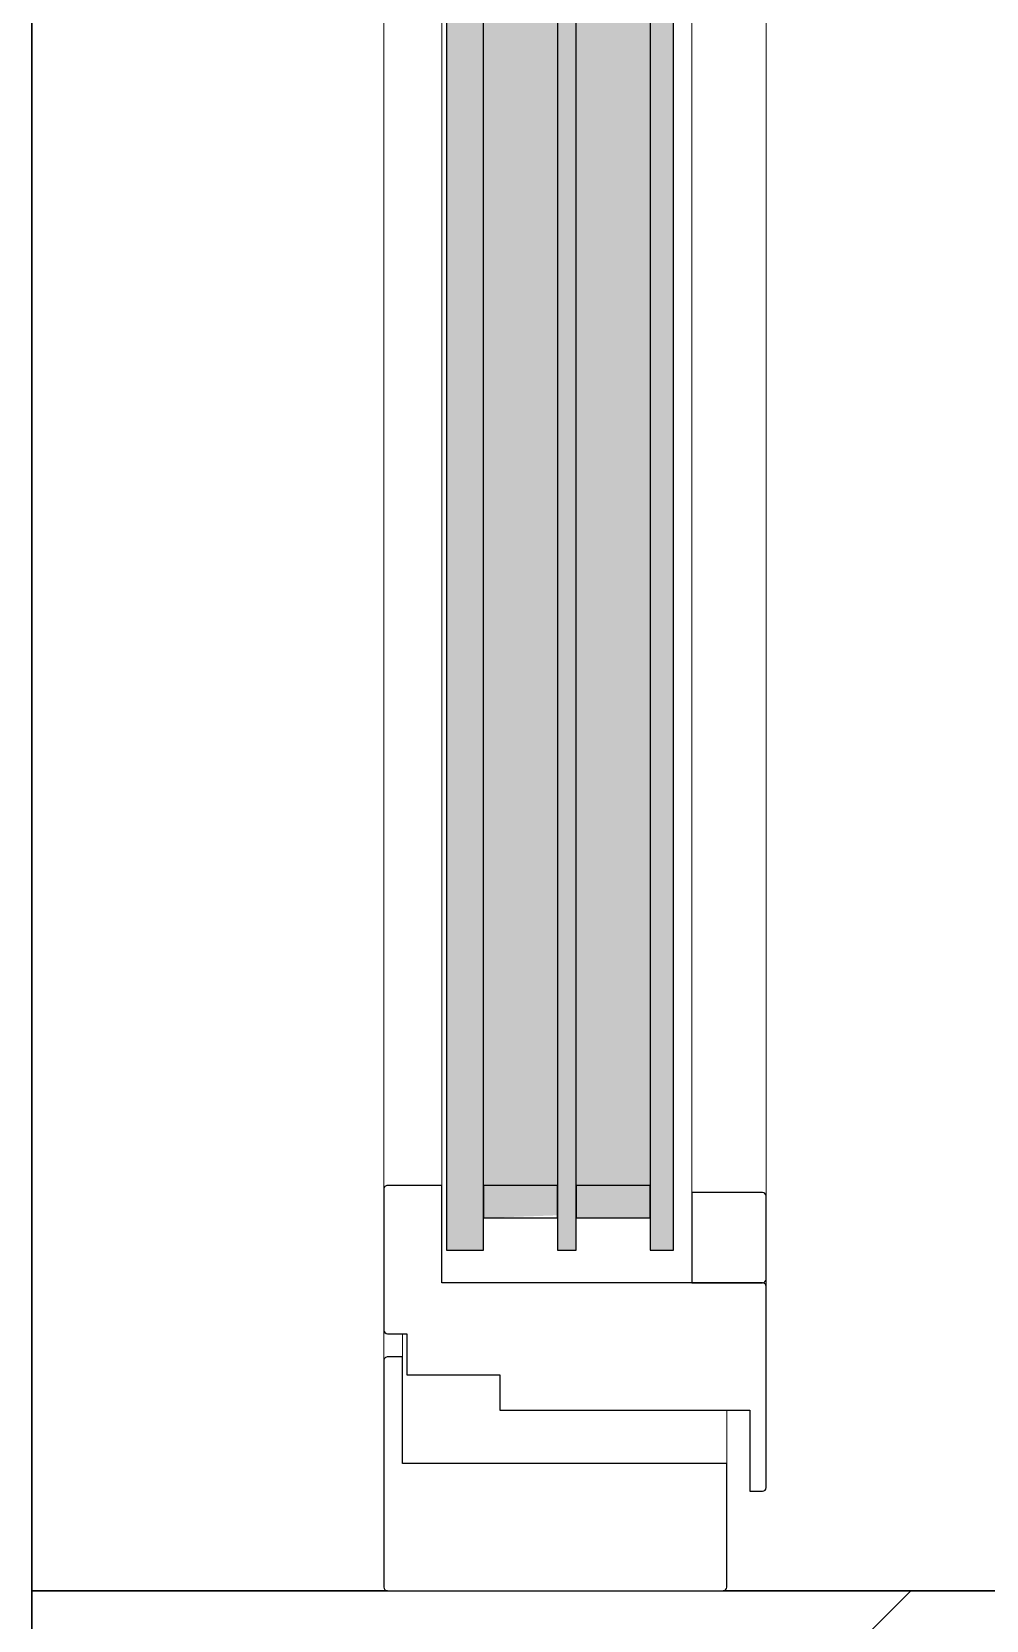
# Model space of a CAD drawing. Header units: millimetres. Extents: x 1680 to 166026, y 35966 to 91121.
# Drawn here: x 96508.5 to 96714.6, y 48642.7 to 48985.6 of the extents above; entities that cross this region are included whole.
import ezdxf

# ---------------------------------------------------------------- set-up
doc = ezdxf.new("R2010")
doc.units = ezdxf.units.MM
for name, color, linetype, lineweight in [('A-GLAZ', 151, 'Continuous', 18), ('A-WALL', 255, 'Continuous', 18), ('A-WALL-PATT', 111, 'Continuous', 50)]:
    doc.layers.add(name, color=color, linetype=linetype, lineweight=lineweight)

# ---------------------------------------------------------------- blocks, each defined once
blk = doc.blocks.new('Windows_Opening-Hinge_Strugal_S74RP_Two-Leaf_Fixed-Top_INT - Windows_Opening-Hinge_Strugal_S74RP_Two-Leaf_Fixed-Top_INT-224291-mebel yerləşmə planı')
at = {"layer": 'A-GLAZ'}
h = blk.add_hatch(color=256, dxfattribs=at)
h.paths.add_polyline_path([(-726.49, 102.5), (-54.5, 102.5), (-54.5, 110.5), (-726.49, 110.5), (-726.49, 108.58)], flags=0)
h.paths.add_polyline_path([(-726.49, 86.51), (-726.49, 82.51), (-54.5, 82.51), (-54.5, 86.51), (-718.94, 86.51)], flags=0)
h.paths.add_polyline_path([(-726.49, 66.51), (-726.49, 61.51), (-54.5, 61.51), (-54.5, 66.51), (-718.94, 66.51)], flags=0)
h = blk.add_hatch(color=256, dxfattribs=at)
h.paths.add_polyline_path([(-719.49, 102.5), (-718.94, 86.51), (-712.49, 86.51), (-712.49, 102.5), (-718.94, 102.5)], flags=0)
h.paths.add_polyline_path([(-719.49, 66.51), (-712.49, 66.51), (-712.49, 82.51), (-719.49, 82.51)], flags=0)
h.paths.add_polyline_path([(-73.51, 82.51), (-73.51, 66.51), (-66.51, 66.51), (-66.51, 82.51)], flags=0)
h.paths.add_polyline_path([(-73.51, 102.5), (-73.51, 86.51), (-66.51, 86.51), (-66.51, 102.5)], flags=0)
for points in [[(-712.49, 86.51), (-73.51, 86.51), (-73.51, 102.5), (-712.49, 102.5)], [(-712.49, 66.51), (-73.51, 66.51), (-73.51, 82.51), (-712.49, 82.51)]]:
    blk.add_hatch(color=256, dxfattribs=at).paths.add_polyline_path(points, flags=0)
at = {"layer": 'A-GLAZ', "lineweight": 25}
for p, q in [((-750.29, 124), (-799.2, 124)), ((-713.29, 124), (-743.69, 124)), ((-800, 123.2), (-800, 50.8)), ((-772.49, 119.99), (-749.49, 120)), ((-749.49, 120), (-749.5, 123.15)), ((-744.49, 123.2), (-744.49, 119.01)), ((-712.49, 111.51), (-712.49, 123.2)), ((-772.49, 50), (-772.49, 119.99)), ((-744.49, 119.01), (-753.34, 119.01)), ((-753.34, 119.01), (-753.34, 98.99)), ((-733.5, 42.3), (-733.5, 111.51)), ((-733.5, 111.51), (-712.49, 111.51)), ((-54.5, 110.5), (-726.49, 110.5)), ((-726.49, 110.5), (-726.49, 102.5)), ((-726.49, 102.5), (-54.5, 102.5)), ((-712.49, 102.5), (-719.49, 102.5)), ((-719.49, 102.5), (-719.49, 86.51)), ((-712.49, 86.51), (-712.49, 102.5)), ((-753.34, 98.99), (-761, 98.99)), ((-761, 98.99), (-761, 44.99)), ((-54.5, 86.51), (-726.49, 86.51)), ((-726.49, 86.51), (-726.49, 82.51)), ((-719.49, 86.51), (-712.49, 86.51)), ((-726.49, 82.51), (-54.5, 82.51)), ((-712.49, 82.51), (-719.49, 82.51)), ((-719.49, 82.51), (-719.49, 66.51)), ((-712.49, 66.51), (-712.49, 82.51)), ((-54.5, 66.51), (-726.49, 66.51)), ((-726.49, 66.51), (-726.49, 61.51)), ((-719.49, 66.51), (-712.49, 66.51)), ((-726.49, 61.51), (-54.5, 61.51)), ((-733.5, 57.54), (-733.5, 42.31)), ((-713.99, 57.54), (-733.5, 57.54)), ((-713.99, 42.31), (-713.99, 57.54)), ((-799.2, 50), (-772.49, 50)), ((-778.5, 44.99), (-778.5, 42.3)), ((-761, 44.99), (-778.5, 44.99)), ((-777.7, 41.5), (-734.3, 41.5)), ((-732.7, 41.51), (-714.79, 41.51))]:
    blk.add_line(p, q, dxfattribs=at)
at = {"layer": 'A-GLAZ'}
for p, q in [((-743.69, 124), (-750.29, 124)), ((-67.71, 124), (-713.29, 124)), ((-749.49, 120), (-744.49, 120)), ((-712.49, 111.51), (-68.51, 111.51)), ((-67.01, 57.54), (-713.99, 57.54)), ((-772.49, 50), (-761, 50)), ((-734.3, 41.5), (-732.7, 41.5)), ((-714.79, 41.51), (-66.21, 41.51))]:
    blk.add_line(p, q, dxfattribs=at)
at = {"layer": 'A-GLAZ', "lineweight": 25}
for centre, start, end in [((-799.2, 123.2), 90, 180), ((-750.29, 123.2), 356.2624, 90), ((-743.69, 123.2), 90, 180), ((-713.29, 123.2), 0, 90), ((-799.2, 50.8), 180, 270), ((-777.7, 42.3), 180, 270), ((-734.3, 42.3), 270, 360), ((-732.7, 42.31), 180, 270), ((-714.79, 42.31), 270, 0)]:
    blk.add_arc(centre, 0.8, start, end, dxfattribs=at)

msp = doc.modelspace()

# ---------------------------------------------------------------- hatches: boundary and pattern name
at = {"layer": 'A-WALL-PATT', "lineweight": 18}
h = msp.add_hatch(dxfattribs=at)
h.set_pattern_fill('FP_1', color=256, style=0, pattern_type=2)
h.set_pattern_definition([(45, (69924.02, 59888.87), (-113.1371, 113.1371), [])])
h.paths.add_polyline_path([(96908.55, 45899.06), (96908.55, 48649.06), (96508.55, 48649.06), (96508.55, 45899.06)], flags=0)
h.paths.add_polyline_path([(96508.55, 50249.06), (96908.55, 50249.06), (96908.55, 53129.06), (96508.55, 53129.06), (96508.55, 50301.15)], flags=0)
h.paths.add_polyline_path([(96678.54, 54729.06), (96908.55, 54729.06), (96908.55, 57609.06), (96508.55, 57609.06), (96508.55, 54729.06), (96625.67, 54729.06)], flags=0)
h.paths.add_polyline_path([(96608.55, 59209.06), (96908.55, 59209.06), (96908.55, 63539.06), (96508.55, 63539.06), (96508.55, 59209.06)], flags=0)
h.paths.add_polyline_path([(96608.55, 65139.06), (96908.55, 65139.06), (96908.55, 66299.06), (96508.55, 66299.06), (96508.55, 65139.06)], flags=0)

# ---------------------------------------------------------------- linework, layer by layer
at = {"layer": 'A-WALL', "lineweight": 30}
for p, q in [((96508.55, 48649.06), (96508.55, 50249.06)), ((96585.34, 48649.06), (96508.55, 48649.06)), ((96508.55, 48649.06), (96508.55, 45499.06)), ((96908.55, 48649.06), (96657.75, 48649.06))]:
    msp.add_line(p, q, dxfattribs=at)

# ---------------------------------------------------------------- block references
at = {"layer": 'A-GLAZ', "rotation": 89.99999999999962}
msp.add_blockref('Windows_Opening-Hinge_Strugal_S74RP_Two-Leaf_Fixed-Top_INT - Windows_Opening-Hinge_Strugal_S74RP_Two-Leaf_Fixed-Top_INT-224291-mebel yerləşmə planı', (96708.55, 49449.06), dxfattribs=at)

doc.saveas('drawing.dxf')
